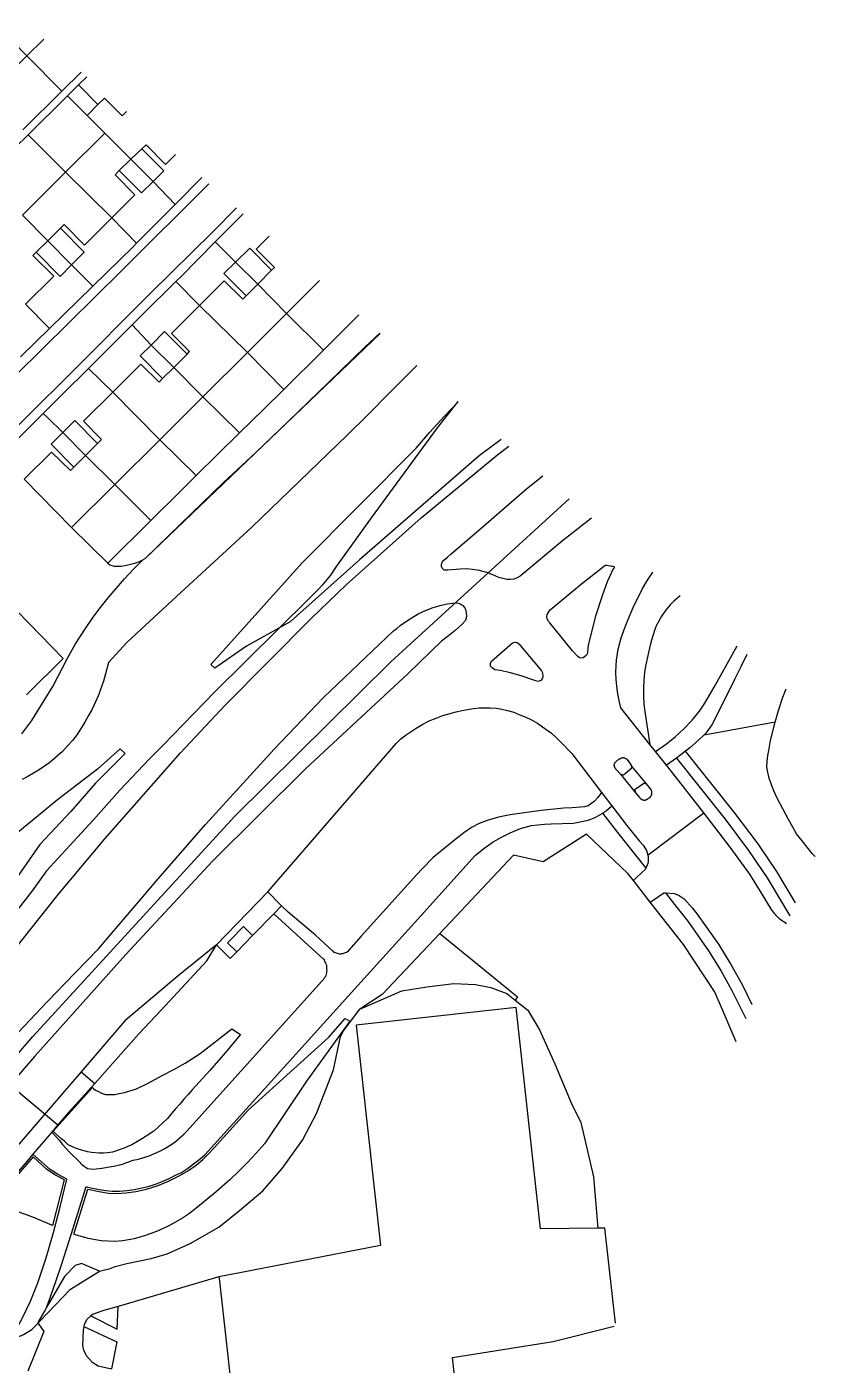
# Model space of a CAD drawing. Header units: millimetres. Extents: x 111502 to 977541, y 8702 to 1044108.
# Drawn here: x 972991.1 to 973120.8, y 471230.4 to 471450.6 of the extents above; entities that cross this region are included whole.
import ezdxf

# ---------------------------------------------------------------- set-up
doc = ezdxf.new("R2010")
doc.units = ezdxf.units.MM
doc.header["$LTSCALE"] = 0.25
doc.layers.add('X HVSS Site Background', color=8, linetype='Continuous')

# ---------------------------------------------------------------- blocks, each defined once
blk = doc.blocks.new('OS MAP')
at = {"layer": 'X HVSS Site Background'}
for points in [[(486772.95, 235987.15), (486768.2, 235991.95)], [(486775.73, 235989.89), (486772.95, 235987.15)], [(486772.95, 235987.15), (486766.5, 235980.75)], [(486778.7, 235981.35), (486772.95, 235987.15)], [(486781.88, 235984.51), (486778.7, 235981.35)], [(486782.79, 235983.72), (486781.42, 235982.38)], [(486778.7, 235981.35), (486772.3, 235975)], [(486781.42, 235982.38), (486779.6, 235980.6)], [(486784.64, 235979.17), (486781.42, 235982.38), (486781.42, 235982.38)], [(486779.6, 235980.6), (486773.15, 235974.2)], [(486782.84, 235977.36), (486779.6, 235980.6)], [(486784.64, 235979.17), (486782.84, 235977.36)], [(486789.31, 235978.01), (486788.61, 235977.32), (486785.7, 235980.23), (486784.64, 235979.17)], [(486782.84, 235977.36), (486785.75, 235974.45)], [(486773.15, 235974.2), (486771, 235972.1), (486768.03, 235969.11)], [(486779.3, 235968.05), (486773.15, 235974.2)], [(486785.75, 235974.45), (486779.3, 235968.05)], [(486790.05, 235970.15), (486785.75, 235974.45)], [(486791.85, 235971.85), (486792.55, 235972.55), (486795.75, 235969.3), (486797.4, 235970.93)], [(486790.05, 235970.15), (486791.85, 235971.85)], [(486791.85, 235971.85), (486795.45, 235968.25), (486793.7, 235966.5)], [(486786.9, 235960.5), (486790.7, 235964.3), (486787.45, 235967.6), (486788.15, 235968.3)], [(486788.15, 235968.3), (486790.05, 235970.15)], [(486793.7, 235966.5), (486791.8, 235964.65), (486788.15, 235968.3)], [(486793.7, 235966.5), (486790.05, 235970.15)], [(486758.35, 235924.85), (486759, 235924.9), (486759.6, 235925), (486760.25, 235925.15), (486760.85, 235925.3), (486761.35, 235925.55), (486761.75, 235925.8), (486762.45, 235926.15), (486788.5, 235951.8), (486802.87, 235966.14)], [(486779.3, 235968.05), (486772.2, 235960.95)], [(486786.9, 235960.5), (486779.3, 235968.05)], [(486793.7, 235966.5), (486797.35, 235962.7)], [(486797.35, 235962.7), (486801.74, 235967.13)], [(486807.4, 235962.17), (486803.5, 235958.2), (486793.25, 235948.15), (486780.05, 235934.85), (486766.55, 235921.5), (486764.17, 235919.1)], [(486791, 235956.35), (486797.35, 235962.7)], [(486776.4, 235956.75), (486772.2, 235960.95)], [(486778.45, 235958.8), (486779.1, 235959.4), (486782.4, 235956.05), (486786.9, 235960.5)], [(486791, 235956.35), (486786.9, 235960.5)], [(486808.54, 235961.19), (486803.9, 235956.55)], [(486776.4, 235956.75), (486778.45, 235958.8)], [(486778.45, 235958.8), (486782.35, 235954.85), (486780.3, 235952.8)], [(486813.2, 235951.9), (486813.65, 235952.35), (486810.65, 235955.35), (486812.78, 235957.48)], [(486774.45, 235954.85), (486776.4, 235956.75)], [(486780.3, 235952.8), (486776.4, 235956.75)], [(486783.8, 235949.3), (486790.4, 235955.75), (486791, 235956.35)], [(486803.9, 235956.55), (486798.35, 235950.95), (486797.45, 235950.05)], [(486807.25, 235953.25), (486807.1, 235953.4), (486803.9, 235956.55)], [(486807.25, 235953.25), (486809.6, 235955.55), (486813.2, 235951.9)], [(486772.7, 235946.3), (486777.4, 235950.95), (486773.95, 235954.35), (486774.45, 235954.85)], [(486780.3, 235952.8), (486778.4, 235950.9), (486774.45, 235954.85)], [(486783.8, 235949.3), (486780.3, 235952.8)], [(486809, 235947.7), (486805.35, 235951.35), (486807.25, 235953.25)], [(486810.9, 235949.6), (486807.25, 235953.25)], [(486810.9, 235949.6), (486813.2, 235951.9)], [(486776.65, 235942.3), (486783.8, 235949.3)], [(486797.45, 235950.05), (486791.95, 235944.6), (486790.25, 235942.9)], [(486801.35, 235946.1), (486797.45, 235950.05)], [(486801.35, 235946.1), (486805.4, 235950.15), (486808.45, 235947.15), (486809, 235947.7)], [(486809, 235947.7), (486810.9, 235949.6)], [(486815.65, 235944.8), (486810.9, 235949.6)], [(486821.09, 235950.2), (486815.65, 235944.8)], [(486776.65, 235942.3), (486772.7, 235946.3)], [(486799.3, 235938.1), (486799.7, 235938.55), (486796.75, 235941.5), (486801.35, 235946.1)], [(486809.2, 235938.35), (486801.35, 235946.1)], [(486815.65, 235944.8), (486809.2, 235938.35)], [(486821.7, 235938.75), (486815.65, 235944.8)], [(486827.52, 235944.57), (486821.7, 235938.75)], [(486771.9, 235937.65), (486776.65, 235942.3)], [(486790.25, 235942.9), (486783.1, 235935.75)], [(486793.4, 235939.6), (486790.25, 235942.9)], [(486793.4, 235939.6), (486795.6, 235941.8), (486799.3, 235938.1)], [(486772.1, 235875.65), (486773.75, 235877.85), (486774.65, 235879.25), (486777.2, 235883.45), (486779.65, 235888.1), (486780.95, 235890.45), (486782.6, 235893), (486783.75, 235894.7), (486785, 235896.35), (486786.3, 235898), (486789, 235901.15), (486790.5, 235902.75), (486792, 235904.25), (486792.4, 235904.5), (486831.02, 235941.51)], [(486786.25, 235903.7), (486786.6, 235903.45), (486787.3, 235903.25), (486787.75, 235903.2), (486788.1, 235903.25), (486788.45, 235903.25), (486788.75, 235903.3), (486789.1, 235903.35), (486790.45, 235903.65), (486790.85, 235903.8), (486791.45, 235904), (486792, 235904.25), (486792.4, 235904.5), (486798.2, 235910.15), (486805.3, 235917), (486810.6, 235921.9), (486815.9, 235927), (486822.55, 235933.45), (486828.55, 235939.3), (486830.97, 235941.55)], [(486795.25, 235934.1), (486791.6, 235937.8), (486793.4, 235939.6)], [(486797.1, 235935.9), (486793.4, 235939.6)], [(486797.1, 235935.9), (486799.3, 235938.1)], [(486809.2, 235938.35), (486801.9, 235931.1)], [(486815.2, 235932.3), (486809.2, 235938.35)], [(486821.7, 235938.75), (486815.2, 235932.3)], [(486837.08, 235936.21), (486835.9, 235935.1), (486832.45, 235931.65), (486829.05, 235928.2), (486825.6, 235924.75), (486809.95, 235909.65), (486797.55, 235898.25), (486789.45, 235890.75), (486786.35, 235887.4), (486785.9, 235885.5), (486785.55, 235884.3), (486784.75, 235882), (486784.25, 235880.9), (486783.7, 235879.7), (486783.1, 235878.65), (486782.5, 235877.55), (486781.2, 235875.55), (486780.45, 235874.55), (486779.65, 235873.65), (486778.8, 235872.75), (486777.55, 235871.65), (486776.7, 235870.95), (486775.85, 235870.35), (486774.95, 235869.75), (486774.05, 235869.2), (486773.1, 235868.65), (486772.15, 235868.15)], [(486783.1, 235935.75), (486778.8, 235931.5), (486775.65, 235928.35)], [(486787.1, 235931.85), (486783.1, 235935.75)], [(486787.1, 235931.85), (486791.7, 235936.45), (486794.7, 235933.5), (486795.25, 235934.1)], [(486795.25, 235934.1), (486797.1, 235935.9)], [(486801.9, 235931.1), (486797.1, 235935.9)], [(486784.55, 235923.4), (486785.2, 235924.05), (486782.25, 235927.05), (486787.1, 235931.85)], [(486794.8, 235924), (486787.1, 235931.85)], [(486801.9, 235931.1), (486794.8, 235924)], [(486807.9, 235925.15), (486801.9, 235931.1)], [(486815.2, 235932.3), (486811.9, 235929.05), (486807.9, 235925.15)], [(486843.81, 235930.32), (486842.6, 235928.8), (486840.4, 235926), (486829.55, 235911.2), (486823.7, 235903), (486822.85, 235901.75), (486821.5, 235900.1), (486821, 235899.55), (486819.75, 235898.3), (486819.5, 235898), (486803.8, 235882.5), (486795.3, 235873.75), (486793.1, 235871.55), (486788.25, 235866.4), (486783.85, 235861.45), (486776.2, 235853.1), (486773.8, 235849.85), (486769.4, 235844.1), (486768.3, 235842.4), (486767.15, 235840.1), (486764.7, 235834.8)], [(486803.2, 235887.05), (486818.2, 235903.8), (486836.95, 235922.65), (486839.2, 235925.25), (486841.55, 235927.85), (486843.87, 235930.27)], [(486775.65, 235928.35), (486772.95, 235925.65), (486768.55, 235921.3)], [(486776.38, 235927.64), (486775.65, 235928.35)], [(486778.85, 235925.2), (486776.38, 235927.64)], [(486778.85, 235925.2), (486780.85, 235927.2), (486784.55, 235923.4)], [(486780.65, 235919.5), (486776.95, 235923.3), (486778.85, 235925.2)], [(486782.6, 235921.45), (486778.85, 235925.2)], [(486807.9, 235925.15), (486800.8, 235918.15)], [(486850.94, 235924.08), (486847.3, 235921.35), (486827.65, 235904.25), (486816.25, 235894.05), (486809.05, 235890.05), (486803.85, 235886.45), (486803.2, 235887.05)], [(486765.8, 235833.8), (486778.15, 235849.25), (486785.75, 235858.35), (486798.2, 235872.5), (486805.55, 235880.35), (486819.75, 235894.7), (486825.45, 235900.15), (486837.8, 235911.2), (486850.4, 235921.6), (486852.2, 235922.98)], [(486772.5, 235917.55), (486777, 235922), (486780.1, 235918.95), (486780.65, 235919.5)], [(486782.6, 235921.45), (486784.55, 235923.4)], [(486794.8, 235924), (486787.4, 235916.65)], [(486800.8, 235918.15), (486794.8, 235924)], [(486780.65, 235919.5), (486782.6, 235921.45)], [(486787.4, 235916.65), (486782.6, 235921.45)], [(486780.3, 235909.6), (486772.5, 235917.55)], [(486800.8, 235918.15), (486798.1, 235915.45), (486793.35, 235910.75)], [(486865.77, 235911.11), (486864.05, 235909.75), (486861.02, 235907.38), (486854.06, 235901.6), (486853.57, 235901.29), (486853.02, 235901.09), (486852.43, 235901.02), (486851.85, 235901.05), (486851.2, 235901.18), (486850.56, 235901.38), (486849.56, 235901.79), (486848.56, 235902.21), (486847.4, 235902.53), (486846.2, 235902.7), (486845.19, 235902.77), (486844.19, 235902.75), (486842.15, 235902.58), (486841.56, 235902.57), (486841.23, 235902.9), (486841.14, 235903.19), (486841.13, 235903.5), (486841.25, 235903.88), (486841.52, 235904.2), (486842.12, 235904.71), (486842.71, 235905.23), (486847.66, 235909.5), (486855.1, 235915.93), (486857.8, 235918.08)], [(486787.4, 235916.65), (486780.3, 235909.6)], [(486793.35, 235910.75), (486787.4, 235916.65)], [(486676.81, 235712.59), (486707.95, 235747.45), (486725.05, 235768.25), (486745.2, 235792.6), (486773.95, 235825.85), (486807.15, 235862.1), (486832.8, 235887.5), (486862.11, 235914.3)], [(486786.25, 235903.7), (486780.3, 235909.6)], [(486793.35, 235910.75), (486786.25, 235903.7)], [(486864.15, 235888.1), (486863.9, 235888.15), (486863.75, 235888.2), (486863.55, 235888.35), (486863.45, 235888.5), (486862.65, 235889.3), (486858.95, 235893.9), (486858.75, 235894.15), (486858.65, 235894.25), (486858.5, 235894.6), (486858.45, 235894.85), (486858.5, 235895.25), (486858.65, 235895.55), (486858.85, 235895.85), (486859, 235896.05), (486864.15, 235900.3), (486867.7, 235903.1), (486867.8, 235903.25), (486868.1, 235903.4), (486868.3, 235903.4), (486868.55, 235903.35), (486868.95, 235903.3), (486869.15, 235903.25), (486869.3, 235903.25), (486869.45, 235903.15), (486869.55, 235903.1), (486869.55, 235902.95), (486869.45, 235902.85), (486869.35, 235902.8), (486868.35, 235900.65), (486867.55, 235898.35), (486866.45, 235895), (486866, 235893.3), (486865.25, 235890.2), (486865.2, 235889.8), (486865.15, 235888.9), (486864.95, 235888.6), (486864.65, 235888.3), (486864.4, 235888.15), (486864.15, 235888.1)], [(486875.4, 235873.9), (486870.6, 235879.9), (486870.4, 235880.85), (486870.15, 235882.2), (486869.95, 235883.5), (486869.85, 235884.6), (486869.8, 235885.8), (486869.85, 235886.9), (486869.9, 235887.75), (486870.2, 235889.6), (486870.7, 235891.45), (486871.35, 235893.25), (486872.05, 235895), (486872.8, 235896.8), (486873.55, 235898.2), (486874.2, 235899.55), (486875, 235900.95), (486875.89, 235902.25)], [(486765.65, 235901.65), (486778.9, 235888.05), (486772.9, 235882.05)], [(486880.38, 235898.32), (486880, 235898), (486879.35, 235897.45), (486878.75, 235896.85), (486878.2, 235896.2), (486877.7, 235895.55), (486877.25, 235894.9), (486876.85, 235894.2), (486876.45, 235893.4), (486876.15, 235892.65), (486875.65, 235891.05), (486875.45, 235890.25), (486875.05, 235888.55), (486874.7, 235886.8), (486874.5, 235885.75), (486874.4, 235884.4), (486874.35, 235883.15), (486874.35, 235881.85), (486874.4, 235880.55), (486874.55, 235879.3), (486874.6, 235878.95), (486875.4, 235873.9)], [(486764.9, 235819.55), (486776.3, 235831.55), (486780.85, 235836.3), (486784.7, 235840.3), (486786.3, 235842.15), (486794.55, 235851.8), (486802.3, 235860.75), (486813.6, 235873.1), (486821.75, 235881.6), (486833.25, 235892.6), (486833.8, 235893), (486834.35, 235893.45), (486834.9, 235893.85), (486836.12, 235894.69), (486837.27, 235895.37), (486838.48, 235895.94), (486839.78, 235896.43), (486841.11, 235896.82), (486842.04, 235897.02), (486842.98, 235897.14), (486843.47, 235897.17), (486843.95, 235897.12), (486844.33, 235896.98), (486844.66, 235896.75), (486844.95, 235896.39), (486845.15, 235895.96), (486845.25, 235895.06), (486845.2, 235894.67), (486845.09, 235894.29), (486844.5, 235893.62), (486843.4, 235892.67), (486842.27, 235891.76), (486841.12, 235890.87), (486835.65, 235885.55), (486818.7, 235869.85), (486803.55, 235854.75), (486789.15, 235839.3), (486774.25, 235822.65), (486763.75, 235810.5)], [(486853.86, 235890.43), (486857.37, 235886.26), (486857.6, 235885.99), (486857.76, 235885.67), (486857.79, 235885.04), (486857.68, 235884.72), (486857.48, 235884.44), (486857.02, 235884.27), (486856.66, 235884.36), (486856.3, 235884.48), (486854.24, 235885.18), (486852.24, 235885.75), (486850.78, 235886.09), (486849.91, 235886.2), (486849.45, 235886.48), (486849.19, 235886.77), (486849.17, 235887.19), (486849.34, 235887.59), (486852.83, 235890.62), (486853.18, 235890.71), (486853.55, 235890.65), (486853.86, 235890.43)], [(486876.34, 235872.73), (486878.14, 235874.02), (486879.54, 235875.18), (486880.99, 235876.48), (486882.35, 235877.87), (486883.56, 235879.38), (486884.41, 235880.67), (486885.21, 235882), (486885.98, 235883.35), (486886.74, 235884.7), (486889.75, 235890.12)], [(486891.36, 235888.71), (486890.36, 235886.69), (486889.32, 235884.57), (486888.27, 235882.45), (486885.57, 235877.13), (486884.59, 235875.77), (486884.31, 235875.5)], [(486896.01, 235877.58), (486896.57, 235879.49), (486897.28, 235881.68), (486897.82, 235883.06)], [(486812.55, 235849.65), (486833.7, 235874.05), (486834.45, 235874.8), (486835.3, 235875.5), (486836.95, 235876.6), (486838.05, 235877.25), (486839.1, 235877.8), (486840.25, 235878.2), (486841.35, 235878.65), (486842.55, 235879), (486842.7, 235879.05), (486843.55, 235879.25), (486844.5, 235879.5), (486845.4, 235879.65), (486846.4, 235879.8), (486847.3, 235879.9), (486849.15, 235879.9), (486850.1, 235879.85), (486851.05, 235879.7), (486852, 235879.5), (486853.05, 235879.2), (486854, 235878.8), (486855, 235878.4), (486855.95, 235877.95), (486856.9, 235877.4), (486857.75, 235876.8), (486858.65, 235876.15), (486859.2, 235875.75), (486860, 235875.05), (486860.75, 235874.25), (486862.55, 235872.4), (486867.46, 235865.99)], [(486884.31, 235875.5), (486895.4, 235877.5), (486896.01, 235877.58)], [(486902.59, 235855.45), (486902.08, 235855.99), (486901.27, 235856.98), (486900.64, 235857.79), (486899.97, 235858.67), (486899.53, 235859.21), (486898.88, 235860.31), (486898.19, 235861.57), (486897.27, 235863.32), (486896.32, 235865.08), (486895.79, 235866.29), (486895.4, 235867.26), (486895, 235868.37), (486894.73, 235869.56), (486894.65, 235870.3), (486894.66, 235871.08), (486894.8, 235872.06), (486894.94, 235872.93), (486895.25, 235874.54), (486896, 235877.55), (486896.01, 235877.58)], [(486876.34, 235872.73), (486875.4, 235873.9)], [(486884.31, 235875.5), (486883.38, 235874.59), (486881.96, 235873.36), (486881.27, 235872.8)], [(486789.1, 235872.4), (486788.3, 235873.2), (486784.55, 235869.85), (486778, 235864.8), (486770.2, 235858.4)], [(486789.1, 235872.4), (486784.25, 235867.55), (486780.15, 235862.9), (486775.1, 235857.45), (486768.95, 235848.6), (486766, 235843.6), (486763.55, 235839.55), (486763.4, 235839.05), (486763.2, 235838.25), (486763.2, 235836.95), (486763.3, 235836.55), (486763.5, 235835.9), (486763.65, 235835.5), (486763.85, 235835.15), (486764.1, 235834.8), (486764.35, 235834.51)], [(486870.57, 235869), (486869.82, 235869.86), (486869.79, 235869.89), (486869.77, 235869.92), (486869.74, 235869.95), (486869.72, 235869.98), (486869.7, 235870.02), (486869.68, 235870.05), (486869.66, 235870.08), (486869.64, 235870.12), (486869.62, 235870.15), (486869.61, 235870.19), (486869.59, 235870.23), (486869.58, 235870.26), (486869.57, 235870.3), (486869.56, 235870.34), (486869.56, 235870.38), (486869.55, 235870.42), (486869.55, 235870.46), (486869.54, 235870.49), (486869.54, 235870.53), (486869.55, 235870.61), (486869.57, 235870.68), (486869.59, 235870.75), (486869.62, 235870.81), (486869.65, 235870.88), (486869.69, 235870.94), (486869.74, 235871), (486869.79, 235871.05), (486869.84, 235871.11), (486869.9, 235871.16), (486869.96, 235871.21), (486870.02, 235871.26), (486870.08, 235871.31), (486870.18, 235871.38), (486870.21, 235871.41), (486870.25, 235871.43), (486870.28, 235871.46), (486870.32, 235871.48), (486870.35, 235871.5), (486870.39, 235871.53), (486870.43, 235871.55), (486870.47, 235871.57), (486870.5, 235871.59), (486870.54, 235871.61), (486870.58, 235871.63), (486870.62, 235871.65), (486870.66, 235871.66), (486870.7, 235871.68), (486870.74, 235871.69), (486870.78, 235871.7), (486870.82, 235871.71), (486870.86, 235871.72), (486870.9, 235871.73), (486870.94, 235871.73), (486870.98, 235871.73), (486871.03, 235871.73), (486871.09, 235871.72), (486871.14, 235871.71), (486871.18, 235871.7), (486871.22, 235871.69), (486871.26, 235871.68), (486871.3, 235871.66), (486871.34, 235871.64), (486871.38, 235871.63), (486871.41, 235871.61), (486871.45, 235871.59), (486871.49, 235871.56), (486871.52, 235871.54), (486871.56, 235871.51), (486871.59, 235871.48), (486871.62, 235871.46), (486871.65, 235871.43), (486871.68, 235871.39), (486871.72, 235871.35), (486872.38, 235870.41)], [(486878.12, 235870.49), (486876.34, 235872.73)], [(486879.76, 235871.65), (486878.12, 235870.49)], [(486881.27, 235872.8), (486880.5, 235872.17), (486879.76, 235871.65)], [(486879.76, 235871.65), (486887.77, 235861.59), (486891.64, 235856.44), (486894.67, 235851.97), (486898.43, 235845.72)], [(486899.34, 235847.86), (486896.26, 235852.99), (486893.18, 235857.54), (486889.27, 235862.75), (486881.27, 235872.8)], [(486870.57, 235869), (486871.04, 235868.89), (486872.44, 235870.03), (486872.38, 235870.41)], [(486874.86, 235867.43), (486872.38, 235870.41)], [(486884.26, 235862.66), (486880.78, 235867.17), (486878.12, 235870.49)], [(486870.57, 235869), (486873.02, 235865.96)], [(486873.02, 235865.96), (486872.96, 235866.52), (486874.38, 235867.56), (486874.86, 235867.43)], [(486873.02, 235865.96), (486873.71, 235865.16), (486873.74, 235865.13), (486873.76, 235865.1), (486873.79, 235865.07), (486873.82, 235865.04), (486873.85, 235865.01), (486873.88, 235864.98), (486873.91, 235864.95), (486873.94, 235864.93), (486873.98, 235864.9), (486874.01, 235864.88), (486874.05, 235864.86), (486874.09, 235864.84), (486874.12, 235864.83), (486874.16, 235864.81), (486874.2, 235864.8), (486874.24, 235864.79), (486874.28, 235864.77), (486874.32, 235864.77), (486874.36, 235864.76), (486874.43, 235864.75), (486874.5, 235864.75), (486874.57, 235864.75), (486874.64, 235864.76), (486874.7, 235864.78), (486874.77, 235864.8), (486874.83, 235864.83), (486874.89, 235864.86), (486874.96, 235864.89), (486875.02, 235864.92), (486875.08, 235864.96), (486875.13, 235865), (486875.21, 235865.05), (486875.24, 235865.08), (486875.28, 235865.11), (486875.31, 235865.13), (486875.35, 235865.16), (486875.38, 235865.19), (486875.41, 235865.22), (486875.45, 235865.25), (486875.48, 235865.28), (486875.51, 235865.32), (486875.53, 235865.35), (486875.56, 235865.38), (486875.59, 235865.42), (486875.61, 235865.45), (486875.63, 235865.49), (486875.65, 235865.53), (486875.67, 235865.57), (486875.68, 235865.61), (486875.7, 235865.66), (486875.71, 235865.7), (486875.72, 235865.74), (486875.73, 235865.79), (486875.73, 235865.83), (486875.74, 235865.87), (486875.74, 235865.92), (486875.74, 235865.96), (486875.74, 235866.01), (486875.73, 235866.05), (486875.73, 235866.09), (486875.72, 235866.14), (486875.71, 235866.18), (486875.7, 235866.22), (486875.69, 235866.27), (486875.68, 235866.31), (486875.66, 235866.35), (486875.64, 235866.39), (486875.62, 235866.43), (486875.6, 235866.47), (486875.58, 235866.51), (486875.56, 235866.54), (486875.52, 235866.6), (486874.86, 235867.43)], [(486867.46, 235865.99), (486866.84, 235865.16), (486866.26, 235864.53), (486865.26, 235863.82), (486864.65, 235863.65), (486864.01, 235863.58), (486862.63, 235863.48), (486861.24, 235863.4), (486857.5, 235863.02), (486852.41, 235862.31), (486850.5, 235861.93), (486848.63, 235861.4), (486847.33, 235860.88), (486846.09, 235860.23), (486844.78, 235859.36), (486843.54, 235858.39), (486839.75, 235855.3), (486837.95, 235853.45), (486837.1, 235852.5), (486827.9, 235842.35), (486825.9, 235840.05), (486825.65, 235839.8), (486825.5, 235839.7), (486825.3, 235839.6), (486825.15, 235839.55), (486824.9, 235839.45), (486824.75, 235839.45), (486824.55, 235839.4), (486824.35, 235839.4), (486824.2, 235839.45), (486824, 235839.5), (486823.7, 235839.6), (486823.5, 235839.7), (486823.35, 235839.85), (486823.2, 235839.95), (486820.4, 235842.55), (486815.9, 235846.3), (486814.83, 235847.37)], [(486867.46, 235865.99), (486869.13, 235863.81)], [(486776.24, 235781.39), (486776.86, 235783.18), (486777.75, 235785.74), (486778.62, 235788.31), (486779.48, 235790.89), (486780.3, 235793.48), (486782.68, 235801.17), (486782.9, 235801.1), (486784.9, 235800.7), (486785.95, 235800.55), (486786.95, 235800.45), (486788.2, 235800.45), (486789.4, 235800.55), (486790.6, 235800.7), (486792.9, 235801.2), (486794.1, 235801.55), (486795.2, 235802), (486796.35, 235802.5), (486797.4, 235803.05), (486798.35, 235803.5), (486799.35, 235804.15), (486800.35, 235804.9), (486801.25, 235805.6), (486802.2, 235806.4), (486808, 235812.8), (486827.35, 235834.25), (486837.75, 235845.7), (486846.66, 235855.62), (486848.09, 235856.79), (486849.6, 235857.86), (486850.97, 235858.67), (486852.4, 235859.37), (486854.12, 235860.09), (486855.92, 235860.56), (486856.99, 235860.69), (486858.06, 235860.78), (486859.14, 235860.84), (486862.84, 235860.98), (486865.24, 235861.44), (486866.42, 235861.91), (486867.53, 235862.52), (486867.63, 235862.59)], [(486867.63, 235862.59), (486868.29, 235863.05), (486869.13, 235863.81)], [(486867.63, 235862.59), (486870.08, 235859.4), (486874.73, 235853.55)], [(486869.13, 235863.81), (486871.6, 235860.59), (486873.63, 235858.03), (486874.27, 235857.32), (486874.67, 235856.73), (486874.86, 235856.45), (486875.07, 235855.69)], [(486875.07, 235855.69), (486875.34, 235855.89), (486884.26, 235862.66)], [(486897.87, 235844.42), (486897.86, 235844.42), (486897.63, 235844.55), (486897.41, 235844.7), (486897.19, 235844.85), (486896.98, 235845.01), (486896.77, 235845.17), (486896.58, 235845.35), (486896.39, 235845.53), (486896.21, 235845.73), (486896.03, 235845.92), (486895.86, 235846.13), (486895.71, 235846.34), (486895.56, 235846.56), (486895.42, 235846.78), (486893.72, 235849.55), (486891.81, 235852.54), (486888.62, 235857.01), (486884.26, 235862.66)], [(486872.68, 235851.54), (486871.77, 235852.7), (486868.34, 235855.96), (486864.99, 235859.15), (486857.87, 235854.58), (486852.99, 235855.7), (486840.83, 235842.8)], [(486875.07, 235855.69), (486875.14, 235855.43), (486875.14, 235854.72), (486875.07, 235854.33), (486874.73, 235853.55)], [(486874.73, 235853.55), (486874.67, 235853.41), (486873.26, 235852.08), (486872.68, 235851.54)], [(486875.47, 235847.96), (486872.68, 235851.54)], [(486804.15, 235840.95), (486812.55, 235849.65)], [(486814.83, 235847.37), (486812.55, 235849.65)], [(486875.47, 235847.96), (486876.08, 235848.38), (486877.71, 235849.5), (486877.97, 235849.48)], [(486877.97, 235849.48), (486879.47, 235847.58), (486881.65, 235844.81), (486885.05, 235839.97), (486887.05, 235836.74), (486888.9, 235833.43), (486891.19, 235828.82)], [(486877.97, 235849.48), (486879.45, 235849.38), (486880.23, 235849.06), (486881.04, 235848.49), (486882.39, 235846.99), (486883.2, 235845.96), (486886.66, 235841.03), (486888.71, 235837.72), (486890.61, 235834.33), (486892.19, 235831.15)], [(486813.55, 235846.05), (486814.83, 235847.37)], [(486889.56, 235825.01), (486886.84, 235831.38), (486886.03, 235833.27), (486884.44, 235835.67), (486880.91, 235841), (486875.47, 235847.96)], [(486777.05, 235810.15), (486778.36, 235808.69), (486778.76, 235808.13), (486780.02, 235806.77), (486781.54, 235805.29), (486781.97, 235804.82), (486782.93, 235804.13), (486783.89, 235804.03), (486785.27, 235804.23), (486787.19, 235804.52), (486788.52, 235804.82), (486790.45, 235805.5), (486791.3, 235805.7), (486792.2, 235805.95), (486793.05, 235806.25), (486793.95, 235806.6), (486794.8, 235807), (486795.55, 235807.4), (486796.35, 235807.9), (486797.25, 235808.5), (486798.65, 235809.7), (486799.3, 235810.35), (486821.9, 235835.45), (486821.95, 235835.6), (486822.1, 235835.8), (486822.15, 235835.9), (486822.2, 235836.1), (486822.3, 235836.35), (486822.3, 235836.55), (486822.35, 235836.8), (486822.3, 235837.05), (486822.3, 235837.3), (486822.25, 235837.55), (486822.15, 235837.75), (486822.1, 235838), (486821.95, 235838.2), (486821.9, 235838.45), (486821.75, 235838.6), (486813.55, 235846.05)], [(486813.55, 235846.05), (486810.07, 235842.47)], [(486807.24, 235842.61), (486805.93, 235841.26), (486807.45, 235839.78)], [(486808.55, 235843.95), (486807.7, 235843.08), (486807.24, 235842.61)], [(486810.07, 235842.47), (486808.55, 235843.95)], [(486840.83, 235842.8), (486831.38, 235832.78), (486827.72, 235830.37)], [(486840.83, 235842.8), (486847.03, 235837.76), (486853.64, 235832.39), (486853.24, 235831.84)], [(486804.15, 235840.95), (486797.85, 235835.85), (486789.05, 235828.45), (486781.85, 235820.05)], [(486802.55, 235838.3), (486804.15, 235840.95)], [(486807.45, 235839.78), (486806.4, 235838.7), (486804.15, 235840.95)], [(486810.07, 235842.47), (486807.45, 235839.78)], [(486802.55, 235838.3), (486795, 235830.15), (486791.35, 235826.3), (486784.1, 235818.15)], [(486827.72, 235830.37), (486829.44, 235831.12), (486834.58, 235833.36), (486838.72, 235834.02), (486843.15, 235834.58), (486846.72, 235834.41), (486849.23, 235833.92), (486851.85, 235832.93), (486853.24, 235831.84)], [(486853.24, 235831.84), (486855.35, 235830.21), (486857.24, 235826.97), (486859.75, 235821.38), (486862.46, 235814.93), (486864.05, 235811.71), (486866.14, 235802.8), (486866.85, 235794.31)], [(486784.91, 235787.24), (486786.64, 235787.72), (486787.49, 235788.02), (486789.37, 235788.54), (486793.37, 235789.33), (486795.99, 235790.1), (486799.79, 235791.8), (486804.49, 235794.5), (486807.89, 235797.22), (486811.76, 235800.49), (486814.93, 235804.15), (486818.26, 235808.82), (486820.6, 235813.19), (486823.35, 235820.36), (486824.52, 235825.85), (486825, 235826.77), (486827.72, 235830.37)], [(486866.85, 235794.31), (486857.42, 235794.24), (486853.39, 235830.64), (486827.07, 235827.73), (486831.08, 235791.47), (486808.22, 235787.05), (486804.54, 235786.34)], [(486758.63, 235827.56), (486778.05, 235811.32)], [(486780.67, 235793.36), (486782.95, 235800.74), (486785.12, 235800.29), (486786.39, 235800.07), (486787.69, 235800.02), (486789.29, 235800.14), (486790.89, 235800.38), (486792.64, 235800.76), (486794.36, 235801.28), (486796.26, 235802.07), (486798.1, 235802.99), (486799.52, 235803.81), (486800.85, 235804.75), (486801.88, 235805.62), (486802.84, 235806.55), (486803.74, 235807.55), (486809.31, 235813.77), (486816.85, 235820.55), (486822.55, 235825.7), (486825.3, 235828.85), (486826.05, 235828.4)], [(486826.05, 235828.4), (486818.95, 235818.5), (486812, 235808.2), (486810.65, 235806.65), (486809.25, 235805.15), (486807.8, 235803.7), (486806.3, 235802.3), (486804.05, 235800.3), (486801.35, 235798.05), (486800.45, 235797.35), (486799.5, 235796.65), (486798.55, 235796), (486796.9, 235795.05), (486796.05, 235794.6), (486794.25, 235793.8), (486793.35, 235793.45), (486792.45, 235793.15), (486791.5, 235792.85), (486790.6, 235792.6), (486789.65, 235792.4), (486788.7, 235792.25), (486787.35, 235792.15), (486785.15, 235792.25), (486783.05, 235792.65), (486780.95, 235793.25), (486780.67, 235793.36)], [(486808.05, 235826.2), (486805.55, 235823.2), (486803.05, 235820.25), (486800.15, 235817.1), (486799.45, 235816.35), (486798.75, 235815.55), (486798.1, 235814.75), (486797.4, 235813.95), (486796.75, 235813.2), (486796.05, 235812.4), (486795.35, 235811.7), (486794.6, 235811), (486793.8, 235810.3), (486792.55, 235809.45), (486791.95, 235809.1), (486791.4, 235808.75), (486790.2, 235808.05), (486789.55, 235807.75), (486788.95, 235807.5), (486788.3, 235807.25), (486787.7, 235807.05), (486787, 235806.85), (486786.2, 235806.75), (486785.55, 235806.7), (486784.85, 235806.7), (486783.55, 235806.8), (486782.9, 235806.9), (486781.6, 235807.25), (486780.95, 235807.5), (486780.35, 235807.75), (486779.75, 235808.05), (486779.12, 235808.64), (486778.55, 235809.07), (486777.44, 235810.15), (486777.28, 235810.3), (486783.72, 235817.48)], [(486783.72, 235817.48), (486783.9, 235817.3), (486784.25, 235817.05), (486784.6, 235816.85), (486785.2, 235816.55), (486785.9, 235816.35), (486786.65, 235816.3), (486787.4, 235816.35), (486788.15, 235816.5), (486789, 235816.65), (486791, 235817.25), (486792.9, 235818.2), (486795.2, 235819.45), (486797.1, 235820.45), (486798.95, 235821.5), (486801.45, 235823.05), (486806.65, 235827.15), (486808.05, 235826.2)], [(486781.85, 235820.05), (486764.85, 235800.3)], [(486781.85, 235820.05), (486784.1, 235818.15)], [(486784.1, 235818.15), (486779.8, 235813.35), (486778.05, 235811.32), (486777.05, 235810.15)], [(486777.05, 235810.15), (486773.95, 235806.5)], [(486773.95, 235806.5), (486772.92, 235805.3), (486767.1, 235798.55)], [(486777.24, 235794.76), (486779.11, 235802.29), (486777.55, 235803.1), (486776.19, 235804.04), (486773.99, 235806.08), (486767.99, 235799.21)], [(486770.32, 235776.15), (486770.74, 235776.92), (486772.11, 235779.39), (486773.54, 235782.34), (486774.77, 235785.37), (486776.12, 235789.46), (486777.3, 235793.6), (486778.42, 235797.84), (486779.52, 235802.42), (486778.9, 235802.7), (486778, 235803.2), (486777.05, 235803.8), (486776.75, 235804), (486773.95, 235806.5)], [(486777.24, 235794.76), (486776.8, 235794.95), (486774.2, 235796.05), (486772.9, 235796.55), (486772.25, 235796.75), (486771.55, 235797), (486770.9, 235797.25), (486769.7, 235797.85), (486768.7, 235798.5), (486767.99, 235799.21)], [(486869.73, 235778.71), (486868.01, 235794.32), (486866.85, 235794.31)], [(486784.91, 235787.24), (486784.11, 235787.59), (486781.91, 235788.55), (486780.91, 235788.17), (486779.13, 235786.41), (486776.24, 235781.39)], [(486774.81, 235778.73), (486775.08, 235779.02), (486780.11, 235784.31), (486784.91, 235787.24)], [(486804.54, 235786.34), (486787.95, 235781.47)], [(486804.54, 235786.34), (486804.57, 235786.06), (486804.62, 235785.62), (486806.37, 235769.83)], [(486776.24, 235781.39), (486775.91, 235780.82), (486774.75, 235778.81), (486774.81, 235778.73)], [(486783.47, 235779.89), (486787.81, 235777.74), (486787.95, 235781.47)], [(486787.95, 235781.47), (486785.77, 235780.83), (486783.84, 235780.21), (486783.47, 235779.89)], [(486783.47, 235779.89), (486782.78, 235779.31), (486782.39, 235778.49), (486782.32, 235778.18)], [(486770.32, 235776.15), (486772.05, 235776.67), (486772.4, 235776.83), (486773.76, 235777.68), (486774.81, 235778.73)], [(486774.81, 235778.73), (486774.88, 235778.61), (486775.73, 235777.34), (486773.1, 235770.83)], [(486782.32, 235778.18), (486782.18, 235777.57), (486782.15, 235776.34), (486782.12, 235775.03), (486782.28, 235774.25), (486782.75, 235773.31), (486783.62, 235772.33), (486784.69, 235771.7), (486786.85, 235771.18)], [(486782.32, 235778.18), (486787.73, 235775.65), (486786.85, 235771.18)], [(486806.37, 235769.83), (486810.08, 235770.24), (486810.17, 235769.44), (486813.97, 235769.86), (486816.99, 235742.49), (486838.78, 235744.9), (486837.96, 235752.27), (486845.17, 235753.07), (486842.96, 235773.06), (486859.47, 235775.68), (486869.54, 235778.24)]]:
    blk.add_lwpolyline(points, dxfattribs=at)

msp = doc.modelspace()

# ---------------------------------------------------------------- block references
at = {"lineweight": 0}
msp.add_blockref('OS MAP', (486218.2, 235458.61), dxfattribs=at)

doc.saveas('drawing.dxf')
